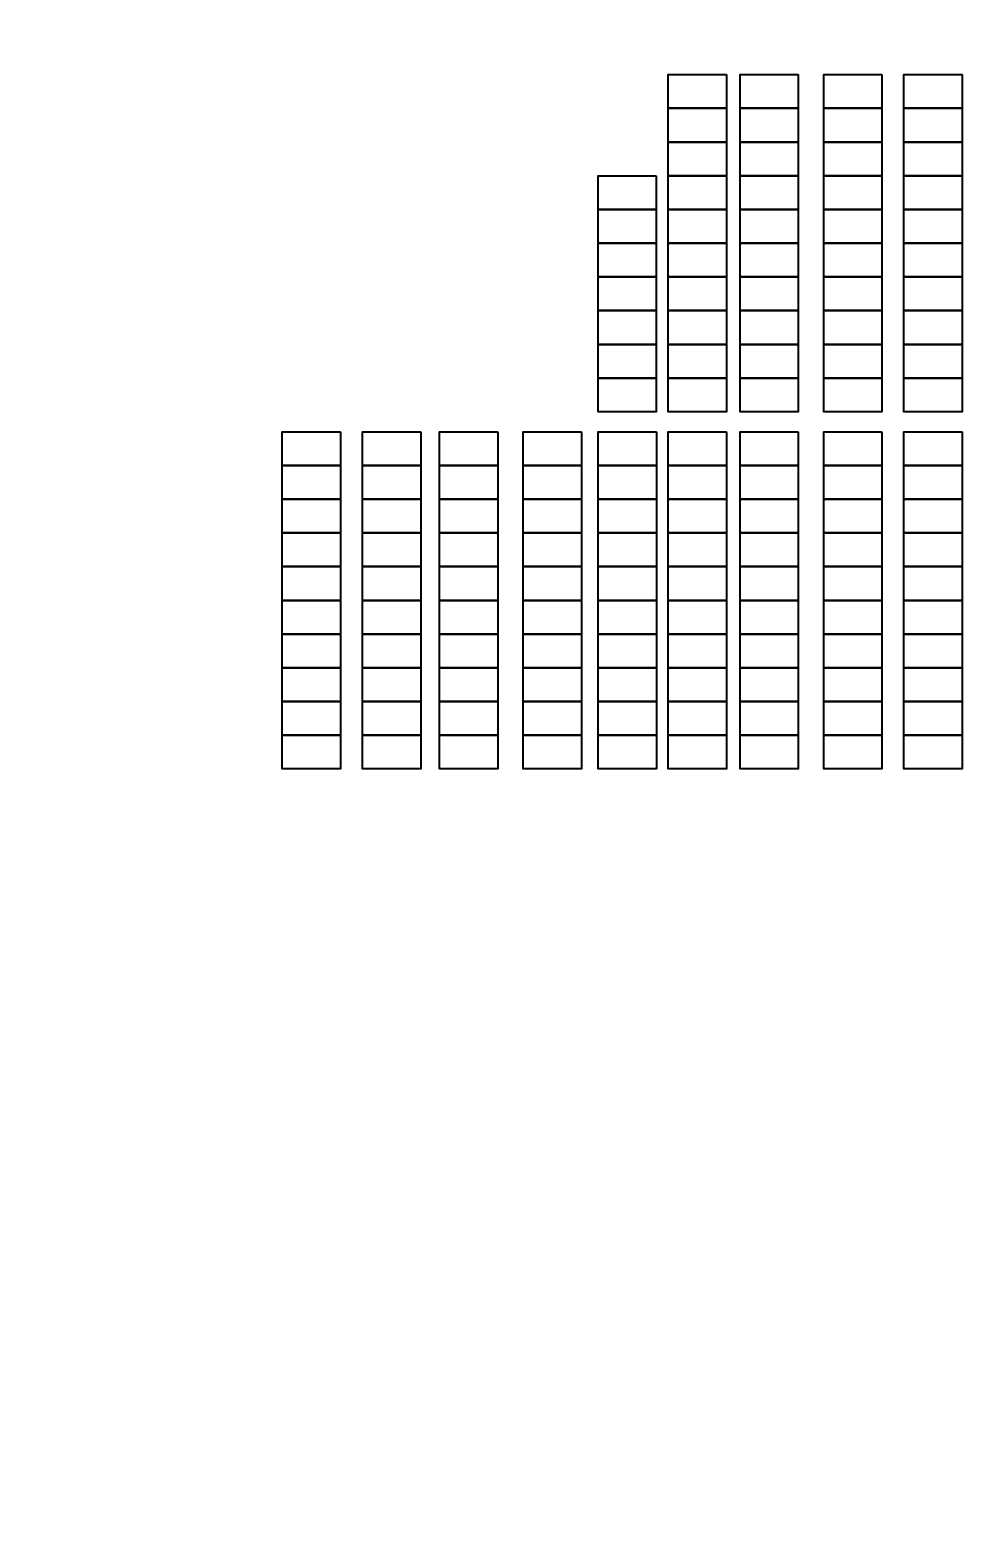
# Model space of a CAD drawing. Header units: metres. Extents: x 256329 to 886268, y -249371 to 355.
# Drawn here: x 284096.2 to 284189.6, y -715.9 to -566.5 of the extents above; entities that cross this region are included whole.
import ezdxf

# ---------------------------------------------------------------- set-up
doc = ezdxf.new("R2010")
doc.units = ezdxf.units.M
doc.header["$MEASUREMENT"] = 0
doc.linetypes.add('CONTINULUS', pattern=[0])
doc.layers.add('STACK_PARKING', color=7, linetype='Continuous')

msp = doc.modelspace()

# ---------------------------------------------------------------- linework, layer by layer
at = {"layer": 'STACK_PARKING', "color": 7, "linetype": 'CONTINULUS', "ltscale": 0.05}
for points in [[(284165.507037, -570.979592), (284165.507037, -574.339592), (284159.705168, -574.339592), (284159.705168, -570.979592)], [(284172.648359, -570.979592), (284172.648359, -574.339592), (284166.846489, -574.339592), (284166.846489, -570.979592)], [(284180.980075, -570.979592), (284180.980075, -574.339592), (284175.178205, -574.339592), (284175.178205, -570.979592)], [(284188.971231, -570.979592), (284188.971231, -574.339592), (284183.169362, -574.339592), (284183.169362, -570.979592)], [(284165.507037, -574.339592), (284165.507037, -577.699592), (284159.705168, -577.699592), (284159.705168, -574.339592)], [(284172.648359, -574.339592), (284172.648359, -577.699592), (284166.846489, -577.699592), (284166.846489, -574.339592)], [(284180.980075, -574.339592), (284180.980075, -577.699592), (284175.178205, -577.699592), (284175.178205, -574.339592)], [(284188.971231, -574.339592), (284188.971231, -577.699592), (284183.169362, -577.699592), (284183.169362, -574.339592)], [(284165.507037, -577.699592), (284165.507037, -581.059592), (284159.705168, -581.059592), (284159.705168, -577.699592)], [(284172.648359, -577.699592), (284172.648359, -581.059592), (284166.846489, -581.059592), (284166.846489, -577.699592)], [(284180.980075, -577.699592), (284180.980075, -581.059592), (284175.178205, -581.059592), (284175.178205, -577.699592)], [(284188.971231, -577.699592), (284188.971231, -581.059592), (284183.169362, -581.059592), (284183.169362, -577.699592)], [(284158.513604, -581.059592), (284158.513604, -584.419592), (284152.711734, -584.419592), (284152.711734, -581.059592)], [(284165.507037, -581.059592), (284165.507037, -584.419592), (284159.705168, -584.419592), (284159.705168, -581.059592)], [(284172.648359, -581.059592), (284172.648359, -584.419592), (284166.846489, -584.419592), (284166.846489, -581.059592)], [(284180.980075, -581.059592), (284180.980075, -584.419592), (284175.178205, -584.419592), (284175.178205, -581.059592)], [(284188.971231, -581.059592), (284188.971231, -584.419592), (284183.169362, -584.419592), (284183.169362, -581.059592)], [(284158.513604, -584.419592), (284158.513604, -587.779592), (284152.711734, -587.779592), (284152.711734, -584.419592)], [(284165.507037, -584.419592), (284165.507037, -587.779592), (284159.705168, -587.779592), (284159.705168, -584.419592)], [(284172.648359, -584.419592), (284172.648359, -587.779592), (284166.846489, -587.779592), (284166.846489, -584.419592)], [(284180.980075, -584.419592), (284180.980075, -587.779592), (284175.178205, -587.779592), (284175.178205, -584.419592)], [(284188.971231, -584.419592), (284188.971231, -587.779592), (284183.169362, -587.779592), (284183.169362, -584.419592)], [(284158.513604, -587.779592), (284158.513604, -591.139592), (284152.711734, -591.139592), (284152.711734, -587.779592)], [(284165.507037, -587.779592), (284165.507037, -591.139592), (284159.705168, -591.139592), (284159.705168, -587.779592)], [(284172.648359, -587.779592), (284172.648359, -591.139592), (284166.846489, -591.139592), (284166.846489, -587.779592)], [(284180.980075, -587.779592), (284180.980075, -591.139592), (284175.178205, -591.139592), (284175.178205, -587.779592)], [(284188.971231, -587.779592), (284188.971231, -591.139592), (284183.169362, -591.139592), (284183.169362, -587.779592)], [(284158.513604, -591.139592), (284158.513604, -594.500712), (284152.711734, -594.500712), (284152.711734, -591.139592)], [(284165.507037, -591.139592), (284165.507037, -594.500712), (284159.705168, -594.500712), (284159.705168, -591.139592)], [(284172.648359, -591.139592), (284172.648359, -594.500712), (284166.846489, -594.500712), (284166.846489, -591.139592)], [(284180.980075, -591.139592), (284180.980075, -594.500712), (284175.178205, -594.500712), (284175.178205, -591.139592)], [(284188.971231, -591.139592), (284188.971231, -594.500712), (284183.169362, -594.500712), (284183.169362, -591.139592)], [(284158.513604, -594.500712), (284158.513604, -597.860712), (284152.711734, -597.860712), (284152.711734, -594.500712)], [(284165.507037, -594.500712), (284165.507037, -597.860712), (284159.705168, -597.860712), (284159.705168, -594.500712)], [(284172.648359, -594.500712), (284172.648359, -597.860712), (284166.846489, -597.860712), (284166.846489, -594.500712)], [(284180.980075, -594.500712), (284180.980075, -597.860712), (284175.178205, -597.860712), (284175.178205, -594.500712)], [(284188.971231, -594.500712), (284188.971231, -597.860712), (284183.169362, -597.860712), (284183.169362, -594.500712)], [(284158.513604, -597.860712), (284158.513604, -601.220712), (284152.711734, -601.220712), (284152.711734, -597.860712)], [(284165.507037, -597.860712), (284165.507037, -601.220712), (284159.705168, -601.220712), (284159.705168, -597.860712)], [(284172.648359, -597.860712), (284172.648359, -601.220712), (284166.846489, -601.220712), (284166.846489, -597.860712)], [(284180.980075, -597.860712), (284180.980075, -601.220712), (284175.178205, -601.220712), (284175.178205, -597.860712)], [(284188.971231, -597.860712), (284188.971231, -601.220712), (284183.169362, -601.220712), (284183.169362, -597.860712)], [(284158.513604, -601.220712), (284158.513604, -604.581832), (284152.711734, -604.581832), (284152.711734, -601.220712)], [(284165.507037, -601.220712), (284165.507037, -604.581832), (284159.705168, -604.581832), (284159.705168, -601.220712)], [(284172.648359, -601.220712), (284172.648359, -604.581832), (284166.846489, -604.581832), (284166.846489, -601.220712)], [(284180.980075, -601.220712), (284180.980075, -604.581832), (284175.178205, -604.581832), (284175.178205, -601.220712)], [(284188.971231, -601.220712), (284188.971231, -604.581832), (284183.169362, -604.581832), (284183.169362, -601.220712)], [(284127.081165, -606.565367), (284127.081165, -609.925367), (284121.279296, -609.925367), (284121.279296, -606.565367)], [(284135.072322, -606.565367), (284135.072322, -609.925367), (284129.270452, -609.925367), (284129.270452, -606.565367)], [(284142.72292, -606.565367), (284142.72292, -609.925367), (284136.92105, -609.925367), (284136.92105, -606.565367)], [(284151.054635, -606.565367), (284151.054635, -609.925367), (284145.252766, -609.925367), (284145.252766, -606.565367)], [(284158.535474, -606.565367), (284158.535474, -609.925367), (284152.733605, -609.925367), (284152.733605, -606.565367)], [(284165.507037, -606.565367), (284165.507037, -609.925367), (284159.705168, -609.925367), (284159.705168, -606.565367)], [(284172.648359, -606.565367), (284172.648359, -609.925367), (284166.846489, -609.925367), (284166.846489, -606.565367)], [(284180.980075, -606.565367), (284180.980075, -609.925367), (284175.178205, -609.925367), (284175.178205, -606.565367)], [(284188.971231, -606.565367), (284188.971231, -609.925367), (284183.169362, -609.925367), (284183.169362, -606.565367)], [(284127.081165, -609.925367), (284127.081165, -613.285367), (284121.279296, -613.285367), (284121.279296, -609.925367)], [(284135.072322, -609.925367), (284135.072322, -613.285367), (284129.270452, -613.285367), (284129.270452, -609.925367)], [(284142.72292, -609.925367), (284142.72292, -613.285367), (284136.92105, -613.285367), (284136.92105, -609.925367)], [(284151.054635, -609.925367), (284151.054635, -613.285367), (284145.252766, -613.285367), (284145.252766, -609.925367)], [(284158.535474, -609.925367), (284158.535474, -613.285367), (284152.733605, -613.285367), (284152.733605, -609.925367)], [(284165.507037, -609.925367), (284165.507037, -613.285367), (284159.705168, -613.285367), (284159.705168, -609.925367)], [(284172.648359, -609.925367), (284172.648359, -613.285367), (284166.846489, -613.285367), (284166.846489, -609.925367)], [(284180.980075, -609.925367), (284180.980075, -613.285367), (284175.178205, -613.285367), (284175.178205, -609.925367)], [(284188.971231, -609.925367), (284188.971231, -613.285367), (284183.169362, -613.285367), (284183.169362, -609.925367)], [(284127.081165, -613.285367), (284127.081165, -616.645367), (284121.279296, -616.645367), (284121.279296, -613.285367)], [(284135.072322, -613.285367), (284135.072322, -616.645367), (284129.270452, -616.645367), (284129.270452, -613.285367)], [(284142.72292, -613.285367), (284142.72292, -616.645367), (284136.92105, -616.645367), (284136.92105, -613.285367)], [(284151.054635, -613.285367), (284151.054635, -616.645367), (284145.252766, -616.645367), (284145.252766, -613.285367)], [(284158.535474, -613.285367), (284158.535474, -616.645367), (284152.733605, -616.645367), (284152.733605, -613.285367)], [(284165.507037, -613.285367), (284165.507037, -616.645367), (284159.705168, -616.645367), (284159.705168, -613.285367)], [(284172.648359, -613.285367), (284172.648359, -616.645367), (284166.846489, -616.645367), (284166.846489, -613.285367)], [(284180.980075, -613.285367), (284180.980075, -616.645367), (284175.178205, -616.645367), (284175.178205, -613.285367)], [(284188.971231, -613.285367), (284188.971231, -616.645367), (284183.169362, -616.645367), (284183.169362, -613.285367)], [(284127.081165, -616.645367), (284127.081165, -620.005367), (284121.279296, -620.005367), (284121.279296, -616.645367)], [(284135.072322, -616.645367), (284135.072322, -620.005367), (284129.270452, -620.005367), (284129.270452, -616.645367)], [(284142.72292, -616.645367), (284142.72292, -620.005367), (284136.92105, -620.005367), (284136.92105, -616.645367)], [(284151.054635, -616.645367), (284151.054635, -620.005367), (284145.252766, -620.005367), (284145.252766, -616.645367)], [(284158.535474, -616.645367), (284158.535474, -620.005367), (284152.733605, -620.005367), (284152.733605, -616.645367)], [(284165.507037, -616.645367), (284165.507037, -620.005367), (284159.705168, -620.005367), (284159.705168, -616.645367)], [(284172.648359, -616.645367), (284172.648359, -620.005367), (284166.846489, -620.005367), (284166.846489, -616.645367)], [(284180.980075, -616.645367), (284180.980075, -620.005367), (284175.178205, -620.005367), (284175.178205, -616.645367)], [(284188.971231, -616.645367), (284188.971231, -620.005367), (284183.169362, -620.005367), (284183.169362, -616.645367)], [(284127.081165, -620.005367), (284127.081165, -623.365367), (284121.279296, -623.365367), (284121.279296, -620.005367)], [(284135.072322, -620.005367), (284135.072322, -623.365367), (284129.270452, -623.365367), (284129.270452, -620.005367)], [(284142.72292, -620.005367), (284142.72292, -623.365367), (284136.92105, -623.365367), (284136.92105, -620.005367)], [(284151.054635, -620.005367), (284151.054635, -623.365367), (284145.252766, -623.365367), (284145.252766, -620.005367)], [(284158.535474, -620.005367), (284158.535474, -623.365367), (284152.733605, -623.365367), (284152.733605, -620.005367)], [(284165.507037, -620.005367), (284165.507037, -623.365367), (284159.705168, -623.365367), (284159.705168, -620.005367)], [(284172.648359, -620.005367), (284172.648359, -623.365367), (284166.846489, -623.365367), (284166.846489, -620.005367)], [(284180.980075, -620.005367), (284180.980075, -623.365367), (284175.178205, -623.365367), (284175.178205, -620.005367)], [(284188.971231, -620.005367), (284188.971231, -623.365367), (284183.169362, -623.365367), (284183.169362, -620.005367)], [(284127.081165, -623.365367), (284127.081165, -626.725367), (284121.279296, -626.725367), (284121.279296, -623.365367)], [(284135.072322, -623.365367), (284135.072322, -626.725367), (284129.270452, -626.725367), (284129.270452, -623.365367)], [(284142.72292, -623.365367), (284142.72292, -626.725367), (284136.92105, -626.725367), (284136.92105, -623.365367)], [(284151.054635, -623.365367), (284151.054635, -626.725367), (284145.252766, -626.725367), (284145.252766, -623.365367)], [(284158.535474, -623.365367), (284158.535474, -626.725367), (284152.733605, -626.725367), (284152.733605, -623.365367)], [(284165.507037, -623.365367), (284165.507037, -626.725367), (284159.705168, -626.725367), (284159.705168, -623.365367)], [(284172.648359, -623.365367), (284172.648359, -626.725367), (284166.846489, -626.725367), (284166.846489, -623.365367)], [(284180.980075, -623.365367), (284180.980075, -626.725367), (284175.178205, -626.725367), (284175.178205, -623.365367)], [(284188.971231, -623.365367), (284188.971231, -626.725367), (284183.169362, -626.725367), (284183.169362, -623.365367)], [(284127.081165, -626.725367), (284127.081165, -630.086487), (284121.279296, -630.086487), (284121.279296, -626.725367)], [(284135.072322, -626.725367), (284135.072322, -630.086487), (284129.270452, -630.086487), (284129.270452, -626.725367)], [(284142.72292, -626.725367), (284142.72292, -630.086487), (284136.92105, -630.086487), (284136.92105, -626.725367)], [(284151.054635, -626.725367), (284151.054635, -630.086487), (284145.252766, -630.086487), (284145.252766, -626.725367)], [(284158.535474, -626.725367), (284158.535474, -630.086487), (284152.733605, -630.086487), (284152.733605, -626.725367)], [(284165.507037, -626.725367), (284165.507037, -630.086487), (284159.705168, -630.086487), (284159.705168, -626.725367)], [(284172.648359, -626.725367), (284172.648359, -630.086487), (284166.846489, -630.086487), (284166.846489, -626.725367)], [(284180.980075, -626.725367), (284180.980075, -630.086487), (284175.178205, -630.086487), (284175.178205, -626.725367)], [(284188.971231, -626.725367), (284188.971231, -630.086487), (284183.169362, -630.086487), (284183.169362, -626.725367)], [(284127.081165, -630.086487), (284127.081165, -633.446487), (284121.279296, -633.446487), (284121.279296, -630.086487)], [(284135.072322, -630.086487), (284135.072322, -633.446487), (284129.270452, -633.446487), (284129.270452, -630.086487)], [(284142.72292, -630.086487), (284142.72292, -633.446487), (284136.92105, -633.446487), (284136.92105, -630.086487)], [(284151.054635, -630.086487), (284151.054635, -633.446487), (284145.252766, -633.446487), (284145.252766, -630.086487)], [(284158.535474, -630.086487), (284158.535474, -633.446487), (284152.733605, -633.446487), (284152.733605, -630.086487)], [(284165.507037, -630.086487), (284165.507037, -633.446487), (284159.705168, -633.446487), (284159.705168, -630.086487)], [(284172.648359, -630.086487), (284172.648359, -633.446487), (284166.846489, -633.446487), (284166.846489, -630.086487)], [(284180.980075, -630.086487), (284180.980075, -633.446487), (284175.178205, -633.446487), (284175.178205, -630.086487)], [(284188.971231, -630.086487), (284188.971231, -633.446487), (284183.169362, -633.446487), (284183.169362, -630.086487)], [(284127.081165, -633.446487), (284127.081165, -636.806487), (284121.279296, -636.806487), (284121.279296, -633.446487)], [(284135.072322, -633.446487), (284135.072322, -636.806487), (284129.270452, -636.806487), (284129.270452, -633.446487)], [(284142.72292, -633.446487), (284142.72292, -636.806487), (284136.92105, -636.806487), (284136.92105, -633.446487)], [(284151.054635, -633.446487), (284151.054635, -636.806487), (284145.252766, -636.806487), (284145.252766, -633.446487)], [(284158.535474, -633.446487), (284158.535474, -636.806487), (284152.733605, -636.806487), (284152.733605, -633.446487)], [(284165.507037, -633.446487), (284165.507037, -636.806487), (284159.705168, -636.806487), (284159.705168, -633.446487)], [(284172.648359, -633.446487), (284172.648359, -636.806487), (284166.846489, -636.806487), (284166.846489, -633.446487)], [(284180.980075, -633.446487), (284180.980075, -636.806487), (284175.178205, -636.806487), (284175.178205, -633.446487)], [(284188.971231, -633.446487), (284188.971231, -636.806487), (284183.169362, -636.806487), (284183.169362, -633.446487)], [(284127.081165, -636.806487), (284127.081165, -640.167607), (284121.279296, -640.167607), (284121.279296, -636.806487)], [(284135.072322, -636.806487), (284135.072322, -640.167607), (284129.270452, -640.167607), (284129.270452, -636.806487)], [(284142.72292, -636.806487), (284142.72292, -640.167607), (284136.92105, -640.167607), (284136.92105, -636.806487)], [(284151.054635, -636.806487), (284151.054635, -640.167607), (284145.252766, -640.167607), (284145.252766, -636.806487)], [(284158.535474, -636.806487), (284158.535474, -640.167607), (284152.733605, -640.167607), (284152.733605, -636.806487)], [(284165.507037, -636.806487), (284165.507037, -640.167607), (284159.705168, -640.167607), (284159.705168, -636.806487)], [(284172.648359, -636.806487), (284172.648359, -640.167607), (284166.846489, -640.167607), (284166.846489, -636.806487)], [(284180.980075, -636.806487), (284180.980075, -640.167607), (284175.178205, -640.167607), (284175.178205, -636.806487)], [(284188.971231, -636.806487), (284188.971231, -640.167607), (284183.169362, -640.167607), (284183.169362, -636.806487)]]:
    msp.add_lwpolyline(points, close=True, dxfattribs=at)

doc.saveas('drawing.dxf')
